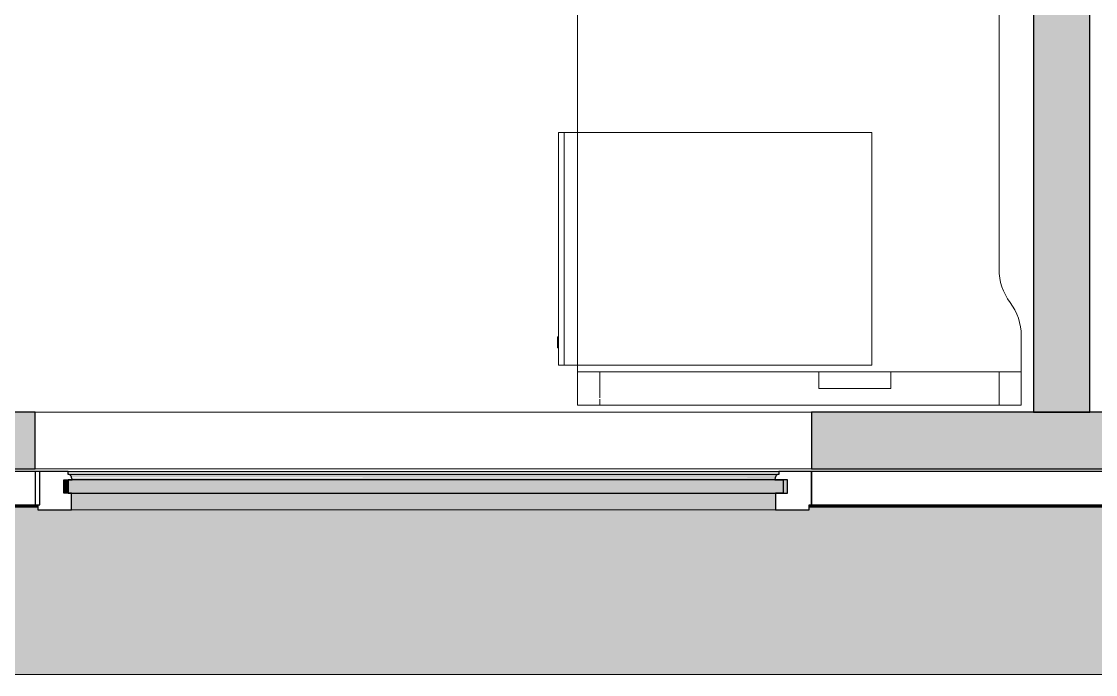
# Model space of a CAD drawing. Header units: millimetres. Extents: x 155927 to 295199, y -4084 to 97293.
# Drawn here: x 168326 to 170263, y 8897 to 10074 of the extents above; entities that cross this region are included whole.
import ezdxf

# ---------------------------------------------------------------- set-up
doc = ezdxf.new("R2010")
doc.units = ezdxf.units.MM
doc.header["$MEASUREMENT"] = 0
for name, color, linetype, lineweight in [('A-GLAZ', 7, 'CONTINUOUS', 9), ('A-WALL', 7, 'CONTINUOUS', 9), ('A-WALL-PATT', 7, 'CONTINUOUS', 9), ('I-FURN', 8, 'CONTINUOUS', 9), ('I-WALL', 7, 'CONTINUOUS', 9)]:
    doc.layers.add(name, color=color, linetype=linetype, lineweight=lineweight)

msp = doc.modelspace()

# ---------------------------------------------------------------- hatches: boundary and pattern name
at = {"layer": 'A-GLAZ'}
for points in [[(169687.8, 9257.5), (169691.6, 9257.5), (169691.6, 9262.5), (168410, 9262.5), (168410, 9257.5), (169685.8, 9257.5)], [(168410.1, 9223.6), (168410, 9247.5), (168402.1, 9247.5), (168402.1, 9223.6)], [(169707.6, 9223.6), (169707.6, 9247.5), (168410.1, 9247.5), (168410.1, 9223.6), (169143.3, 9223.6)], [(169685.8, 9252.6), (169687.6, 9256.2), (169687.8, 9257.5), (168412.9, 9257), (168415.6, 9253.9), (168416.3, 9252.6), (169685.4, 9252.6)], [(169143.3, 9248.6), (169684.4, 9248.6), (169685.6, 9252.6), (168416, 9251.5), (168417.3, 9248.6), (168542.9, 9248.6)], [(169684.4, 9247.5), (169684.4, 9248.6), (169143.3, 9247.5)], [(169685.6, 9193.6), (169685.6, 9223.6), (168416, 9223.6), (168416, 9193.6), (169143.3, 9193.6)], [(175042.8, 8896.6), (175042.8, 8933.6), (174942.8, 8933.6), (174942.8, 9198.3), (174938.5, 9198.3), (174938.5, 9193.6), (173547.2, 9193.6), (173547.2, 9198.3), (172342.5, 9198.3), (172342.5, 9193.6), (170951.2, 9193.6), (170951.2, 9198.3), (169746.5, 9198.3), (169746.5, 9193.6), (168355.2, 9193.6), (168355.2, 9198.3), (167150.5, 9198.3), (167150.5, 9193.6), (165759.2, 9193.6), (165759.2, 9198.3), (164554.5, 9198.3), (164554.5, 9193.6), (163163.2, 9193.6), (163163.2, 9198.3), (163158.8, 9198.3), (163158.8, 8896.6), (174942.8, 8896.6)]]:
    msp.add_hatch(color=256, dxfattribs=at).paths.add_polyline_path(points, flags=0)
h = msp.add_hatch(color=256, dxfattribs=at)
h.paths.add_polyline_path([(173606.4, 9255.8), (173603.6, 9257.5), (173604.9, 9256.4), (173606, 9255.9)], flags=0)
h.paths.add_polyline_path([(171010.4, 9255.8), (171007.6, 9257.5), (171008.9, 9256.4), (171010, 9255.9)], flags=0)
h.paths.add_polyline_path([(168414.4, 9255.8), (168411.6, 9257.5), (168412.9, 9256.4), (168414, 9255.9)], flags=0)
h.paths.add_polyline_path([(165818.4, 9255.8), (165815.6, 9257.5), (165816.9, 9256.4), (165818, 9255.9)], flags=0)
h.paths.add_polyline_path([(163222.4, 9255.8), (163219.6, 9257.5), (163220.9, 9256.4), (163222, 9255.9)], flags=0)
h = msp.add_hatch(color=256, dxfattribs=at)
h.paths.add_polyline_path([(174942.8, 9198.3), (174942.8, 9200.4), (174938.5, 9200.4), (174938.5, 9198.3)], flags=0)
h.paths.add_polyline_path([(173345.7, 9198.3), (173547.2, 9198.3), (173547.2, 9200.4), (172342.5, 9200.4), (172342.5, 9198.3), (172745.3, 9198.3)], flags=0)
h.paths.add_polyline_path([(170944.3, 9198.3), (170951.2, 9198.3), (170951.2, 9200.4), (169746.5, 9200.4), (169746.5, 9198.3), (169756.2, 9198.3)], flags=0)
h.paths.add_polyline_path([(168345.5, 9198.3), (168355.2, 9198.3), (168355.2, 9200.4), (167150.5, 9200.4), (167150.5, 9198.3), (167942.6, 9198.3)], flags=0)
h.paths.add_polyline_path([(165759.2, 9198.3), (165759.2, 9200.4), (164554.5, 9200.4), (164554.5, 9198.3), (165749.5, 9198.3)], flags=0)
h.paths.add_polyline_path([(163158.8, 9198.3), (163163.2, 9198.3), (163163.2, 9200.4), (163158.8, 9200.4)], flags=0)
at = {"layer": 'A-WALL-PATT'}
for points in [[(170252.8, 9369.6), (170252.8, 13607.6), (170150.8, 13607.6), (170150.8, 9369.6)], [(168350.8, 9267.6), (168350.8, 9369.6), (167154.8, 9369.6), (167154.8, 9267.6), (167942.6, 9267.6)], [(170946.8, 9267.6), (170946.8, 9369.6), (169750.8, 9369.6), (169750.8, 9267.6), (170944.3, 9267.6)]]:
    msp.add_hatch(color=256, dxfattribs=at).paths.add_polyline_path(points, flags=0)

# ---------------------------------------------------------------- linework, layer by layer
at = {"layer": 'A-GLAZ', "lineweight": 30}
for p, q in [((168358.8, 9262.5), (167154.8, 9262.5)), ((168410, 9262.5), (168350.8, 9262.5)), ((168350.8, 9262.5), (168350.8, 9202.6)), ((168358.8, 9202.6), (168358.8, 9262.5)), ((168410, 9257.5), (168410, 9262.5)), ((169691.6, 9262.5), (169691.6, 9257.5)), ((169750.8, 9262.5), (169691.6, 9262.5)), ((170946.8, 9262.5), (169750.8, 9262.5)), ((169750.8, 9262.5), (169750.8, 9202.6)), ((169750.8, 9202.6), (169750.8, 9262.5)), ((168402.1, 9223.6), (168402.1, 9247.5)), ((168402.1, 9247.5), (168417.3, 9247.5)), ((168411.6, 9257.5), (168410, 9257.5)), ((169707.6, 9247.5), (168410.1, 9247.5)), ((168410.1, 9247.5), (168410.1, 9223.6)), ((168417.3, 9247.5), (168417.3, 9248.6)), ((169684.4, 9248.6), (169684.4, 9247.5)), ((169684.4, 9247.5), (169699.6, 9247.5)), ((169691.6, 9257.5), (169690.1, 9257.5)), ((169699.6, 9247.5), (169699.6, 9223.6)), ((169707.6, 9223.6), (169707.6, 9247.5)), ((168416, 9223.6), (168402.1, 9223.6)), ((168410.1, 9223.6), (169707.6, 9223.6)), ((168416, 9193.6), (168416, 9223.6)), ((169699.6, 9223.6), (169685.6, 9223.6)), ((169685.6, 9223.6), (169685.6, 9193.6)), ((167154.8, 9202.6), (168358.8, 9202.6)), ((168350.8, 9202.6), (168355.2, 9202.6)), ((168355.2, 9202.6), (168355.2, 9193.6)), ((169746.5, 9193.6), (169746.5, 9202.6)), ((169746.5, 9202.6), (169750.8, 9202.6)), ((169750.8, 9202.6), (170946.8, 9202.6)), ((168355.2, 9193.6), (168416, 9193.6)), ((169685.6, 9193.6), (169746.5, 9193.6))]:
    msp.add_line(p, q, dxfattribs=at)
at = {"layer": 'A-GLAZ'}
for p, q in [((169691.6, 9262.5), (168410, 9262.5)), ((168410, 9257.5), (168411.6, 9257.5)), ((168411.6, 9257.5), (169690.1, 9257.5)), ((168417.3, 9248.6), (169684.4, 9248.6)), ((169690.1, 9257.5), (169691.6, 9257.5)), ((167150.5, 9200.4), (168355.2, 9200.4)), ((169746.5, 9200.4), (170951.2, 9200.4)), ((167150.5, 9198.3), (168355.2, 9198.3)), ((168416, 9193.6), (169685.6, 9193.6)), ((169746.5, 9198.3), (170951.2, 9198.3)), ((163158.8, 8896.6), (175042.8, 8896.6))]:
    msp.add_line(p, q, dxfattribs=at)
at = {"layer": 'A-GLAZ', "lineweight": 30}
for centre, radius, start, end in [((168410.5, 9252.2), 5.36, 3.4261, 78.0476), ((168423.2, 9253), 7.4, 183.4261, 216.5739), ((169678.5, 9253), 7.4, 323.4261, 356.5739), ((169691.2, 9252.2), 5.36, 101.9524, 176.5739)]:
    msp.add_arc(centre, radius, start, end, dxfattribs=at)
at = {"layer": 'A-GLAZ'}
for points, knots in [([(168414, 9256.2), (168414, 9256.3), (168413.8, 9256.4), (168413.5, 9256.7), (168413.1, 9256.9), (168412.4, 9257.3), (168411.9, 9257.4), (168411.6, 9257.5)], [0.6, 0.6, 0.6, 0.6, 0.625, 0.7, 0.775, 0.85, 1, 1, 1, 1]), ([(168415.8, 9252.6), (168415.8, 9253), (168415.7, 9253.7), (168415.4, 9254.5), (168415.1, 9254.9), (168415, 9255.1), (168415, 9255.2)], [0, 0, 0, 0, 0.2, 0.3, 0.35, 0.4, 0.4, 0.4, 0.4]), ([(169686.7, 9255.2), (169686.6, 9255), (169686.4, 9254.6), (169686, 9253.7), (169685.9, 9253), (169685.8, 9252.6)], [-0.4, -0.4, -0.4, -0.4, -0.3, -0.2, 0, 0, 0, 0]), ([(169690.1, 9257.5), (169689.6, 9257.4), (169689, 9257.2), (169688.2, 9256.7), (169687.8, 9256.4), (169687.6, 9256.2)], [-1, -1, -1, -1, -0.8, -0.7, -0.6, -0.6, -0.6, -0.6])]:
    msp.add_open_spline(points, degree=3, knots=knots, dxfattribs=at)
for points in [[(168417.3, 9248.6), (168417, 9249), (168416.7, 9249.4), (168416.5, 9249.8)], [(169685.1, 9249.8), (169684.9, 9249.4), (169684.7, 9249), (169684.4, 9248.6)]]:
    msp.add_open_spline(points, degree=3, dxfattribs=at)
at = {"layer": 'A-WALL'}
msp.add_line((168350.8, 9267.6), (169750.8, 9267.6), dxfattribs=at)
at = {"layer": 'I-FURN'}
for p, q in [((169328.8, 10982.7), (169328.8, 9382.7)), ((169328.8, 9382.7), (169328.8, 10982.7)), ((170088.8, 9627.7), (170088.8, 10460)), ((170088.8, 10460), (170088.8, 9627.7)), ((169304.6, 9874.3), (169294.6, 9874.3)), ((169294.6, 9874.3), (169294.6, 9454.3)), ((169304.6, 9454.3), (169304.6, 9874.3)), ((169328.8, 9874.3), (169304.6, 9874.3)), ((169304.6, 9874.3), (169304.6, 9454.3)), ((169859.6, 9874.3), (169328.8, 9874.3)), ((169859.6, 9454.3), (169859.6, 9874.3)), ((169294.6, 9505.9), (169292.6, 9505.9)), ((169292.6, 9505.9), (169292.6, 9485.9)), ((169292.6, 9485.9), (169292.6, 9505.9)), ((170128.8, 9382.7), (170128.8, 9507.7)), ((170128.8, 9507.7), (170128.8, 9382.7)), ((169292.6, 9485.9), (169294.6, 9485.9)), ((169294.6, 9454.3), (169304.6, 9454.3)), ((169304.6, 9454.3), (169328.8, 9454.3)), ((169328.8, 9454.3), (169859.6, 9454.3)), ((169328.8, 9442.7), (169763.8, 9442.7)), ((169368.8, 9442.7), (169328.8, 9442.7)), ((169328.8, 9382.7), (169328.8, 9442.7)), ((169328.8, 9442.7), (169328.8, 9382.7)), ((170088.8, 9442.7), (169368.8, 9442.7)), ((169368.8, 9442.7), (169368.8, 9395.6)), ((169368.8, 9442.7), (169368.8, 9395.6)), ((169763.8, 9442.7), (169893.8, 9442.7)), ((169763.8, 9412.7), (169763.8, 9442.7)), ((169763.8, 9442.7), (169763.8, 9412.7)), ((169893.8, 9442.7), (170128.8, 9442.7)), ((169893.8, 9442.7), (169893.8, 9412.7)), ((169893.8, 9442.7), (169893.8, 9412.7)), ((170128.8, 9442.7), (170088.8, 9442.7)), ((170088.8, 9442.7), (170088.8, 9382.7)), ((170088.8, 9442.7), (170088.8, 9382.7)), ((170128.8, 9442.7), (170128.8, 9382.7)), ((170128.8, 9442.7), (170128.8, 9382.7)), ((169893.8, 9412.7), (169763.8, 9412.7)), ((169763.8, 9412.7), (169893.8, 9412.7)), ((170128.8, 9382.7), (169328.8, 9382.7)), ((169328.8, 9382.7), (169368.8, 9382.7)), ((169328.8, 9382.7), (170128.8, 9382.7)), ((170128.8, 9382.7), (169328.8, 9382.7)), ((169368.8, 9393.3), (169368.8, 9382.7)), ((169368.8, 9393.3), (169368.8, 9382.7)), ((169368.8, 9382.7), (170088.8, 9382.7)), ((170088.8, 9382.7), (170128.8, 9382.7))]:
    msp.add_line(p, q, dxfattribs=at)
for centre, start, end in [((170188.8, 9627.7), 180, 216.8699), ((170188.8, 9627.7), 180, 216.8699), ((170028.8, 9507.7), 0, 36.8699), ((170028.8, 9507.7), 0, 36.8699)]:
    msp.add_arc(centre, 100, start, end, dxfattribs=at)
at = {"layer": 'I-WALL', "lineweight": 30}
for p, q in [((170150.8, 13505.6), (170150.8, 9369.6)), ((170252.8, 9369.6), (170252.8, 13505.6)), ((168350.8, 9369.6), (167154.8, 9369.6)), ((168350.8, 9267.6), (168350.8, 9369.6)), ((170946.8, 9369.6), (169750.8, 9369.6)), ((169750.8, 9369.6), (169750.8, 9267.6)), ((170150.8, 9369.6), (170252.8, 9369.6)), ((167154.8, 9267.6), (168350.8, 9267.6)), ((169750.8, 9267.6), (170946.8, 9267.6))]:
    msp.add_line(p, q, dxfattribs=at)
at = {"layer": 'I-WALL'}
for p, q in [((168350.8, 9369.6), (169750.8, 9369.6)), ((169750.8, 9267.6), (168350.8, 9267.6))]:
    msp.add_line(p, q, dxfattribs=at)

doc.saveas('drawing.dxf')
